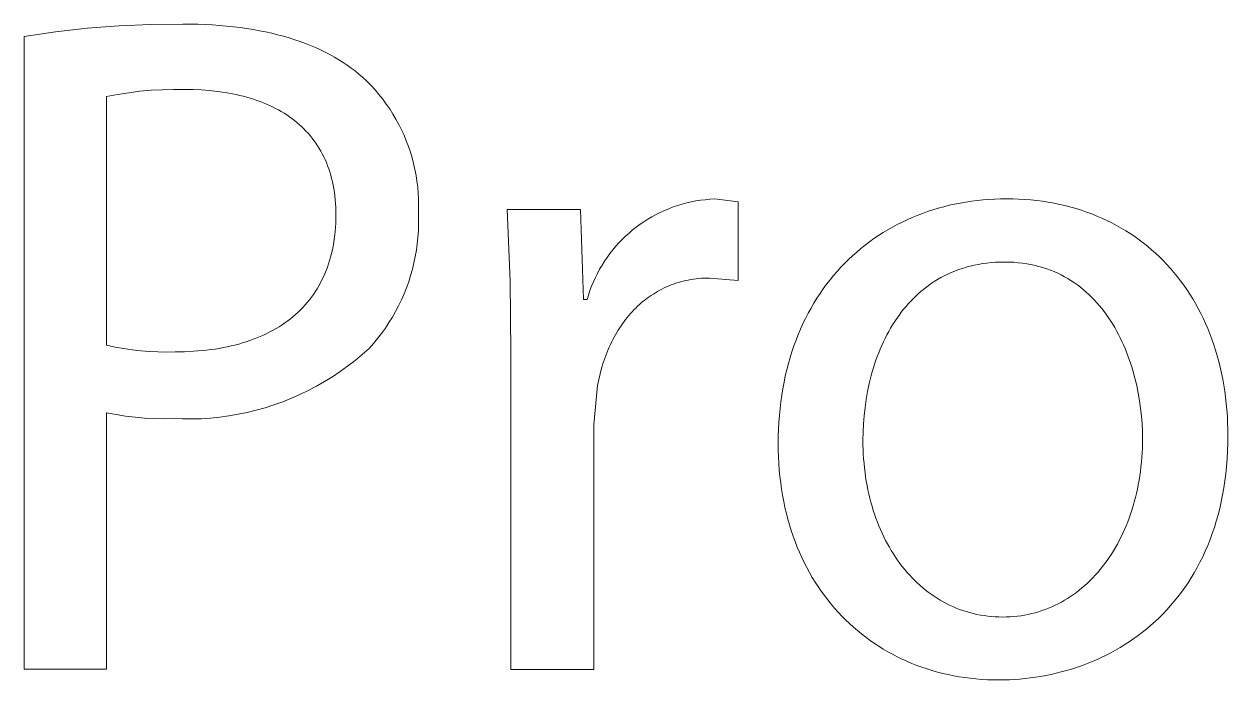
# Model space of a CAD drawing. Header units: millimetres. Extents: x 1434 to 4837, y 1889 to 4267.
# Drawn here: x 3584.42 to 3627.55, y 2034.84 to 2058.35 of the extents above; entities that cross this region are included whole.
import ezdxf

# ---------------------------------------------------------------- set-up
doc = ezdxf.new("R2010")
doc.units = ezdxf.units.MM
doc.header["$MEASUREMENT"] = 0
doc.layers.add('Domyślny', color=7, linetype='Continuous', true_color=0x000000)

msp = doc.modelspace()

# ---------------------------------------------------------------- linework, layer by layer
at = {"layer": 'Domyślny', "color": 18, "lineweight": 15, "true_color": 0x000000}
for p, q in [((3584.418, 2057.912), (3585.548, 2058.076)), ((3585.548, 2058.076), (3586.684, 2058.203)), ((3586.684, 2058.203), (3587.823, 2058.291)), ((3587.823, 2058.291), (3588.964, 2058.342)), ((3588.964, 2058.342), (3590.106, 2058.354)), ((3590.106, 2058.354), (3590.647, 2058.346)), ((3590.647, 2058.346), (3591.17, 2058.322)), ((3591.17, 2058.322), (3591.673, 2058.283)), ((3591.673, 2058.283), (3591.918, 2058.257)), ((3591.918, 2058.257), (3592.159, 2058.227)), ((3592.159, 2058.227), (3592.394, 2058.194)), ((3592.394, 2058.194), (3592.626, 2058.157)), ((3592.626, 2058.157), (3592.852, 2058.116)), ((3592.852, 2058.116), (3593.074, 2058.072)), ((3593.074, 2058.072), (3593.291, 2058.024)), ((3593.291, 2058.024), (3593.504, 2057.972)), ((3593.504, 2057.972), (3593.712, 2057.916)), ((3584.418, 2035.227), (3584.418, 2057.912)), ((3593.712, 2057.916), (3593.915, 2057.857)), ((3593.915, 2057.857), (3594.114, 2057.795)), ((3594.114, 2057.795), (3594.308, 2057.729)), ((3594.308, 2057.729), (3594.497, 2057.659)), ((3594.497, 2057.659), (3594.682, 2057.586)), ((3594.682, 2057.586), (3594.863, 2057.509)), ((3594.863, 2057.509), (3595.038, 2057.43)), ((3595.038, 2057.43), (3595.209, 2057.346)), ((3595.209, 2057.346), (3595.376, 2057.26)), ((3595.376, 2057.26), (3595.538, 2057.17)), ((3595.538, 2057.17), (3595.695, 2057.077)), ((3595.695, 2057.077), (3595.848, 2056.98)), ((3595.848, 2056.98), (3595.996, 2056.881)), ((3595.996, 2056.881), (3596.139, 2056.778)), ((3596.139, 2056.778), (3596.278, 2056.672)), ((3596.278, 2056.672), (3596.413, 2056.563)), ((3596.413, 2056.563), (3596.543, 2056.451)), ((3596.543, 2056.451), (3596.698, 2056.303)), ((3596.698, 2056.303), (3596.849, 2056.149)), ((3587.771, 2055.834), (3587.375, 2055.759)), ((3588.168, 2055.895), (3587.771, 2055.834)), ((3588.567, 2055.944), (3588.168, 2055.895)), ((3588.968, 2055.98), (3588.567, 2055.944)), ((3589.37, 2056.002), (3588.968, 2055.98)), ((3589.772, 2056.012), (3589.37, 2056.002)), ((3590.174, 2056.009), (3589.772, 2056.012)), ((3590.477, 2056.004), (3590.174, 2056.009)), ((3590.773, 2055.992), (3590.477, 2056.004)), ((3591.062, 2055.97), (3590.773, 2055.992)), ((3591.344, 2055.94), (3591.062, 2055.97)), ((3591.619, 2055.901), (3591.344, 2055.94)), ((3591.753, 2055.879), (3591.619, 2055.901)), ((3591.886, 2055.854), (3591.753, 2055.879)), ((3592.017, 2055.827), (3591.886, 2055.854)), ((3592.145, 2055.798), (3592.017, 2055.827)), ((3596.849, 2056.149), (3596.994, 2055.991)), ((3596.994, 2055.991), (3597.134, 2055.828)), ((3597.134, 2055.828), (3597.268, 2055.66)), ((3587.375, 2055.759), (3587.375, 2046.842)), ((3592.272, 2055.766), (3592.145, 2055.798)), ((3592.397, 2055.733), (3592.272, 2055.766)), ((3592.52, 2055.697), (3592.397, 2055.733)), ((3592.641, 2055.659), (3592.52, 2055.697)), ((3592.76, 2055.619), (3592.641, 2055.659)), ((3592.877, 2055.577), (3592.76, 2055.619)), ((3592.991, 2055.533), (3592.877, 2055.577)), ((3593.104, 2055.486), (3592.991, 2055.533)), ((3593.214, 2055.437), (3593.104, 2055.486)), ((3593.322, 2055.386), (3593.214, 2055.437)), ((3593.428, 2055.333), (3593.322, 2055.386)), ((3597.268, 2055.66), (3597.396, 2055.487)), ((3597.396, 2055.487), (3597.518, 2055.31)), ((3593.532, 2055.277), (3593.428, 2055.333)), ((3593.633, 2055.22), (3593.532, 2055.277)), ((3593.733, 2055.16), (3593.633, 2055.22)), ((3593.829, 2055.098), (3593.733, 2055.16)), ((3593.924, 2055.034), (3593.829, 2055.098)), ((3594.016, 2054.967), (3593.924, 2055.034)), ((3594.106, 2054.898), (3594.016, 2054.967)), ((3597.518, 2055.31), (3597.633, 2055.129)), ((3597.633, 2055.129), (3597.743, 2054.944)), ((3594.194, 2054.827), (3594.106, 2054.898)), ((3594.279, 2054.754), (3594.194, 2054.827)), ((3594.361, 2054.679), (3594.279, 2054.754)), ((3594.442, 2054.601), (3594.361, 2054.679)), ((3594.519, 2054.521), (3594.442, 2054.601)), ((3594.595, 2054.439), (3594.519, 2054.521)), ((3597.743, 2054.944), (3597.846, 2054.755)), ((3597.846, 2054.755), (3597.942, 2054.563)), ((3597.942, 2054.563), (3598.032, 2054.368)), ((3594.667, 2054.355), (3594.595, 2054.439)), ((3594.737, 2054.268), (3594.667, 2054.355)), ((3594.805, 2054.179), (3594.737, 2054.268)), ((3594.87, 2054.088), (3594.805, 2054.179)), ((3594.932, 2053.995), (3594.87, 2054.088)), ((3598.032, 2054.368), (3598.114, 2054.17)), ((3598.114, 2054.17), (3598.19, 2053.968)), ((3594.992, 2053.899), (3594.932, 2053.995)), ((3595.049, 2053.801), (3594.992, 2053.899)), ((3595.103, 2053.701), (3595.049, 2053.801)), ((3595.154, 2053.599), (3595.103, 2053.701)), ((3598.19, 2053.968), (3598.259, 2053.765)), ((3598.259, 2053.765), (3598.321, 2053.559)), ((3595.203, 2053.494), (3595.154, 2053.599)), ((3595.249, 2053.387), (3595.203, 2053.494)), ((3595.292, 2053.278), (3595.249, 2053.387)), ((3595.333, 2053.167), (3595.292, 2053.278)), ((3598.321, 2053.559), (3598.376, 2053.351)), ((3598.376, 2053.351), (3598.423, 2053.142)), ((3595.37, 2053.053), (3595.333, 2053.167)), ((3595.405, 2052.937), (3595.37, 2053.053)), ((3595.437, 2052.819), (3595.405, 2052.937)), ((3595.466, 2052.698), (3595.437, 2052.819)), ((3598.423, 2053.142), (3598.463, 2052.93)), ((3598.463, 2052.93), (3598.496, 2052.718)), ((3595.492, 2052.575), (3595.466, 2052.698)), ((3595.515, 2052.45), (3595.492, 2052.575)), ((3595.535, 2052.323), (3595.515, 2052.45)), ((3598.496, 2052.718), (3598.521, 2052.505)), ((3598.521, 2052.505), (3598.539, 2052.29)), ((3595.552, 2052.193), (3595.535, 2052.323)), ((3595.566, 2052.061), (3595.552, 2052.193)), ((3595.577, 2051.927), (3595.566, 2052.061)), ((3598.539, 2052.29), (3598.55, 2052.076)), ((3598.55, 2052.076), (3598.553, 2051.861)), ((3608, 2051.899), (3608.162, 2051.943)), ((3608.162, 2051.943), (3608.326, 2051.98)), ((3608.326, 2051.98), (3608.491, 2052.012)), ((3608.491, 2052.012), (3608.657, 2052.039)), ((3608.657, 2052.039), (3608.824, 2052.059)), ((3608.824, 2052.059), (3608.991, 2052.074)), ((3608.991, 2052.074), (3609.159, 2052.084)), ((3609.159, 2052.084), (3610.009, 2051.982)), ((3610.009, 2051.982), (3610.009, 2049.16)), ((3617.761, 2051.901), (3617.961, 2051.94)), ((3617.961, 2051.94), (3618.163, 2051.975)), ((3618.163, 2051.975), (3618.366, 2052.006)), ((3618.366, 2052.006), (3618.571, 2052.031)), ((3618.571, 2052.031), (3618.778, 2052.053)), ((3618.778, 2052.053), (3618.986, 2052.069)), ((3618.986, 2052.069), (3619.196, 2052.081)), ((3619.196, 2052.081), (3619.408, 2052.088)), ((3619.408, 2052.088), (3619.62, 2052.09)), ((3619.62, 2052.09), (3619.841, 2052.088)), ((3619.841, 2052.088), (3620.06, 2052.08)), ((3620.06, 2052.08), (3620.276, 2052.068)), ((3620.276, 2052.068), (3620.49, 2052.05)), ((3620.49, 2052.05), (3620.702, 2052.028)), ((3620.702, 2052.028), (3620.911, 2052.001)), ((3620.911, 2052.001), (3621.117, 2051.969)), ((3621.117, 2051.969), (3621.321, 2051.932)), ((3621.321, 2051.932), (3621.523, 2051.891)), ((3595.584, 2051.79), (3595.577, 2051.927)), ((3595.589, 2051.651), (3595.584, 2051.79)), ((3595.591, 2051.51), (3595.589, 2051.651)), ((3595.589, 2051.362), (3595.591, 2051.51)), ((3598.553, 2051.861), (3598.548, 2051.646)), ((3598.548, 2051.646), (3598.556, 2051.413)), ((3601.836, 2049.138), (3601.726, 2051.71)), ((3601.726, 2051.71), (3604.355, 2051.71)), ((3604.355, 2051.71), (3604.457, 2048.48)), ((3606.916, 2051.447), (3607.064, 2051.527)), ((3607.064, 2051.527), (3607.214, 2051.602)), ((3607.214, 2051.602), (3607.367, 2051.672)), ((3607.367, 2051.672), (3607.522, 2051.737)), ((3607.522, 2051.737), (3607.68, 2051.797)), ((3607.68, 2051.797), (3607.839, 2051.851)), ((3607.839, 2051.851), (3608, 2051.899)), ((3616.238, 2051.422), (3616.42, 2051.498)), ((3616.42, 2051.498), (3616.605, 2051.568)), ((3616.605, 2051.568), (3616.793, 2051.635)), ((3616.793, 2051.635), (3616.982, 2051.697)), ((3616.982, 2051.697), (3617.174, 2051.755)), ((3617.174, 2051.755), (3617.368, 2051.808)), ((3617.368, 2051.808), (3617.564, 2051.857)), ((3617.564, 2051.857), (3617.761, 2051.901)), ((3621.523, 2051.891), (3621.722, 2051.845)), ((3621.722, 2051.845), (3621.918, 2051.794)), ((3621.918, 2051.794), (3622.111, 2051.739)), ((3622.111, 2051.739), (3622.302, 2051.679)), ((3622.302, 2051.679), (3622.49, 2051.615)), ((3622.49, 2051.615), (3622.676, 2051.546)), ((3622.676, 2051.546), (3622.858, 2051.473)), ((3595.565, 2050.932), (3595.576, 2051.073)), ((3595.576, 2051.073), (3595.584, 2051.217)), ((3595.584, 2051.217), (3595.589, 2051.362)), ((3598.556, 2051.18), (3598.548, 2050.947)), ((3598.556, 2051.413), (3598.556, 2051.18)), ((3606.223, 2050.973), (3606.355, 2051.077)), ((3606.355, 2051.077), (3606.491, 2051.177)), ((3606.491, 2051.177), (3606.63, 2051.271)), ((3606.63, 2051.271), (3606.771, 2051.362)), ((3606.771, 2051.362), (3606.916, 2051.447)), ((3615.362, 2050.98), (3615.532, 2051.077)), ((3615.532, 2051.077), (3615.704, 2051.17)), ((3615.704, 2051.17), (3615.88, 2051.258)), ((3615.88, 2051.258), (3616.057, 2051.342)), ((3616.057, 2051.342), (3616.238, 2051.422)), ((3622.858, 2051.473), (3623.038, 2051.396)), ((3623.038, 2051.396), (3623.214, 2051.314)), ((3623.214, 2051.314), (3623.388, 2051.228)), ((3623.388, 2051.228), (3623.559, 2051.137)), ((3623.559, 2051.137), (3623.727, 2051.043)), ((3595.514, 2050.521), (3595.534, 2050.656)), ((3595.534, 2050.656), (3595.551, 2050.793)), ((3595.551, 2050.793), (3595.565, 2050.932)), ((3598.532, 2050.714), (3598.508, 2050.482)), ((3598.548, 2050.947), (3598.532, 2050.714)), ((3605.733, 2050.513), (3605.85, 2050.634)), ((3605.85, 2050.634), (3605.971, 2050.751)), ((3605.971, 2050.751), (3606.095, 2050.864)), ((3606.095, 2050.864), (3606.223, 2050.973)), ((3614.71, 2050.55), (3614.868, 2050.664)), ((3614.868, 2050.664), (3615.03, 2050.773)), ((3615.03, 2050.773), (3615.194, 2050.879)), ((3615.194, 2050.879), (3615.362, 2050.98)), ((3623.727, 2051.043), (3623.892, 2050.944)), ((3623.892, 2050.944), (3624.053, 2050.841)), ((3624.053, 2050.841), (3624.212, 2050.734)), ((3624.212, 2050.734), (3624.367, 2050.623)), ((3595.434, 2050.129), (3595.464, 2050.258)), ((3595.464, 2050.258), (3595.49, 2050.388)), ((3595.49, 2050.388), (3595.514, 2050.521)), ((3598.476, 2050.251), (3598.436, 2050.021)), ((3598.508, 2050.482), (3598.476, 2050.251)), ((3605.409, 2050.127), (3605.513, 2050.26)), ((3605.513, 2050.26), (3605.621, 2050.388)), ((3605.621, 2050.388), (3605.733, 2050.513)), ((3614.251, 2050.183), (3614.401, 2050.309)), ((3614.401, 2050.309), (3614.554, 2050.431)), ((3614.554, 2050.431), (3614.71, 2050.55)), ((3624.367, 2050.623), (3624.519, 2050.509)), ((3624.519, 2050.509), (3624.668, 2050.39)), ((3624.668, 2050.39), (3624.814, 2050.267)), ((3624.814, 2050.267), (3624.956, 2050.14)), ((3595.328, 2049.757), (3595.366, 2049.879)), ((3595.366, 2049.879), (3595.402, 2050.003)), ((3595.402, 2050.003), (3595.434, 2050.129)), ((3598.388, 2049.792), (3598.333, 2049.566)), ((3598.436, 2050.021), (3598.388, 2049.792)), ((3605.126, 2049.71), (3605.216, 2049.852)), ((3605.216, 2049.852), (3605.31, 2049.991)), ((3605.31, 2049.991), (3605.409, 2050.127)), ((3613.685, 2049.636), (3613.822, 2049.779)), ((3613.822, 2049.779), (3613.962, 2049.917)), ((3613.962, 2049.917), (3614.105, 2050.052)), ((3614.105, 2050.052), (3614.251, 2050.183)), ((3618.913, 2049.787), (3618.76, 2049.766)), ((3619.068, 2049.803), (3618.913, 2049.787)), ((3619.227, 2049.815), (3619.068, 2049.803)), ((3619.388, 2049.822), (3619.227, 2049.815)), ((3619.552, 2049.824), (3619.388, 2049.822)), ((3619.717, 2049.821), (3619.552, 2049.824)), ((3619.879, 2049.814), (3619.717, 2049.821)), ((3620.037, 2049.801), (3619.879, 2049.814)), ((3620.192, 2049.784), (3620.037, 2049.801)), ((3620.345, 2049.761), (3620.192, 2049.784)), ((3624.956, 2050.14), (3625.095, 2050.01)), ((3625.095, 2050.01), (3625.231, 2049.876)), ((3625.231, 2049.876), (3625.363, 2049.738)), ((3595.145, 2049.292), (3595.195, 2049.405)), ((3595.195, 2049.405), (3595.242, 2049.52)), ((3595.242, 2049.52), (3595.286, 2049.638)), ((3595.286, 2049.638), (3595.328, 2049.757)), ((3598.269, 2049.341), (3598.198, 2049.119)), ((3598.333, 2049.566), (3598.269, 2049.341)), ((3604.887, 2049.266), (3604.961, 2049.417)), ((3604.961, 2049.417), (3605.041, 2049.565)), ((3605.041, 2049.565), (3605.126, 2049.71)), ((3613.422, 2049.338), (3613.552, 2049.489)), ((3613.552, 2049.489), (3613.685, 2049.636)), ((3617.514, 2049.391), (3617.389, 2049.33)), ((3617.641, 2049.449), (3617.514, 2049.391)), ((3617.771, 2049.502), (3617.641, 2049.449)), ((3617.904, 2049.552), (3617.771, 2049.502)), ((3618.04, 2049.598), (3617.904, 2049.552)), ((3618.178, 2049.64), (3618.04, 2049.598)), ((3618.319, 2049.678), (3618.178, 2049.64)), ((3618.463, 2049.711), (3618.319, 2049.678)), ((3618.61, 2049.741), (3618.463, 2049.711)), ((3618.76, 2049.766), (3618.61, 2049.741)), ((3620.494, 2049.734), (3620.345, 2049.761)), ((3620.64, 2049.703), (3620.494, 2049.734)), ((3620.783, 2049.667), (3620.64, 2049.703)), ((3620.923, 2049.626), (3620.783, 2049.667)), ((3621.06, 2049.581), (3620.923, 2049.626)), ((3621.194, 2049.532), (3621.06, 2049.581)), ((3621.325, 2049.479), (3621.194, 2049.532)), ((3621.454, 2049.422), (3621.325, 2049.479)), ((3621.579, 2049.361), (3621.454, 2049.422)), ((3621.701, 2049.297), (3621.579, 2049.361)), ((3625.363, 2049.738), (3625.491, 2049.596)), ((3625.491, 2049.596), (3625.617, 2049.451)), ((3625.617, 2049.451), (3625.738, 2049.302)), ((3594.915, 2048.862), (3594.977, 2048.966)), ((3594.977, 2048.966), (3595.036, 2049.073)), ((3595.036, 2049.073), (3595.091, 2049.181)), ((3595.091, 2049.181), (3595.145, 2049.292)), ((3598.198, 2049.119), (3598.119, 2048.9)), ((3601.862, 2046.565), (3601.836, 2049.138)), ((3604.694, 2048.8), (3604.753, 2048.958)), ((3604.753, 2048.958), (3604.817, 2049.113)), ((3604.817, 2049.113), (3604.887, 2049.266)), ((3607.437, 2048.932), (3607.355, 2048.894)), ((3607.519, 2048.967), (3607.437, 2048.932)), ((3607.603, 2049.001), (3607.519, 2048.967)), ((3607.687, 2049.032), (3607.603, 2049.001)), ((3607.773, 2049.062), (3607.687, 2049.032)), ((3607.86, 2049.089), (3607.773, 2049.062)), ((3607.948, 2049.115), (3607.86, 2049.089)), ((3608.036, 2049.138), (3607.948, 2049.115)), ((3608.126, 2049.159), (3608.036, 2049.138)), ((3608.217, 2049.178), (3608.126, 2049.159)), ((3608.309, 2049.195), (3608.217, 2049.178)), ((3608.402, 2049.21), (3608.309, 2049.195)), ((3608.495, 2049.222), (3608.402, 2049.21)), ((3608.59, 2049.232), (3608.495, 2049.222)), ((3608.686, 2049.24), (3608.59, 2049.232)), ((3608.782, 2049.246), (3608.686, 2049.24)), ((3608.879, 2049.249), (3608.782, 2049.246)), ((3608.978, 2049.251), (3608.879, 2049.249)), ((3610.009, 2049.16), (3608.978, 2049.251)), ((3613.054, 2048.862), (3613.173, 2049.025)), ((3613.173, 2049.025), (3613.295, 2049.183)), ((3613.295, 2049.183), (3613.422, 2049.338)), ((3616.808, 2048.972), (3616.7, 2048.89)), ((3616.919, 2049.05), (3616.808, 2048.972)), ((3617.033, 2049.125), (3616.919, 2049.05)), ((3617.149, 2049.197), (3617.033, 2049.125)), ((3617.268, 2049.265), (3617.149, 2049.197)), ((3617.389, 2049.33), (3617.268, 2049.265)), ((3621.821, 2049.228), (3621.701, 2049.297)), ((3621.937, 2049.156), (3621.821, 2049.228)), ((3622.051, 2049.08), (3621.937, 2049.156)), ((3622.162, 2049.001), (3622.051, 2049.08)), ((3622.27, 2048.919), (3622.162, 2049.001)), ((3622.375, 2048.833), (3622.27, 2048.919)), ((3625.738, 2049.302), (3625.856, 2049.149)), ((3625.856, 2049.149), (3625.971, 2048.993)), ((3625.971, 2048.993), (3626.081, 2048.834)), ((3594.641, 2048.468), (3594.713, 2048.563)), ((3594.713, 2048.563), (3594.783, 2048.661)), ((3594.783, 2048.661), (3594.851, 2048.76)), ((3594.851, 2048.76), (3594.915, 2048.862)), ((3598.032, 2048.683), (3597.939, 2048.47)), ((3598.119, 2048.9), (3598.032, 2048.683)), ((3604.457, 2048.48), (3604.592, 2048.48)), ((3604.592, 2048.48), (3604.641, 2048.641)), ((3604.641, 2048.641), (3604.694, 2048.8)), ((3606.744, 2048.526), (3606.673, 2048.472)), ((3606.816, 2048.578), (3606.744, 2048.526)), ((3606.89, 2048.629), (3606.816, 2048.578)), ((3606.965, 2048.678), (3606.89, 2048.629)), ((3607.041, 2048.725), (3606.965, 2048.678)), ((3607.118, 2048.77), (3607.041, 2048.725)), ((3607.196, 2048.813), (3607.118, 2048.77)), ((3607.275, 2048.855), (3607.196, 2048.813)), ((3607.355, 2048.894), (3607.275, 2048.855)), ((3612.719, 2048.35), (3612.827, 2048.525)), ((3612.827, 2048.525), (3612.938, 2048.695)), ((3612.938, 2048.695), (3613.054, 2048.862)), ((3616.295, 2048.533), (3616.201, 2048.436)), ((3616.393, 2048.626), (3616.295, 2048.533)), ((3616.492, 2048.717), (3616.393, 2048.626)), ((3616.595, 2048.805), (3616.492, 2048.717)), ((3616.7, 2048.89), (3616.595, 2048.805)), ((3622.478, 2048.745), (3622.375, 2048.833)), ((3622.577, 2048.653), (3622.478, 2048.745)), ((3622.674, 2048.558), (3622.577, 2048.653)), ((3622.769, 2048.461), (3622.674, 2048.558)), ((3626.081, 2048.834), (3626.188, 2048.671)), ((3626.188, 2048.671), (3626.292, 2048.504)), ((3626.292, 2048.504), (3626.391, 2048.335)), ((3594.236, 2048.027), (3594.322, 2048.111)), ((3594.322, 2048.111), (3594.406, 2048.197)), ((3594.406, 2048.197), (3594.487, 2048.285)), ((3594.487, 2048.285), (3594.565, 2048.376)), ((3594.565, 2048.376), (3594.641, 2048.468)), ((3597.729, 2048.053), (3597.614, 2047.85)), ((3597.837, 2048.259), (3597.729, 2048.053)), ((3597.939, 2048.47), (3597.837, 2048.259)), ((3606.271, 2048.11), (3606.208, 2048.043)), ((3606.335, 2048.174), (3606.271, 2048.11)), ((3606.4, 2048.237), (3606.335, 2048.174)), ((3606.466, 2048.298), (3606.4, 2048.237)), ((3606.534, 2048.358), (3606.466, 2048.298)), ((3606.603, 2048.416), (3606.534, 2048.358)), ((3606.673, 2048.472), (3606.603, 2048.416)), ((3612.515, 2047.99), (3612.615, 2048.172)), ((3612.615, 2048.172), (3612.719, 2048.35)), ((3615.933, 2048.13), (3615.849, 2048.023)), ((3616.019, 2048.235), (3615.933, 2048.13)), ((3616.109, 2048.337), (3616.019, 2048.235)), ((3616.201, 2048.436), (3616.109, 2048.337)), ((3622.86, 2048.361), (3622.769, 2048.461)), ((3622.949, 2048.258), (3622.86, 2048.361)), ((3623.035, 2048.153), (3622.949, 2048.258)), ((3623.118, 2048.045), (3623.035, 2048.153)), ((3626.391, 2048.335), (3626.487, 2048.162)), ((3626.487, 2048.162), (3626.579, 2047.985)), ((3593.663, 2047.574), (3593.765, 2047.644)), ((3593.765, 2047.644), (3593.864, 2047.716)), ((3593.864, 2047.716), (3593.961, 2047.79)), ((3593.961, 2047.79), (3594.055, 2047.867)), ((3594.055, 2047.867), (3594.147, 2047.946)), ((3594.147, 2047.946), (3594.236, 2048.027)), ((3597.491, 2047.651), (3597.362, 2047.457)), ((3597.614, 2047.85), (3597.491, 2047.651)), ((3605.914, 2047.688), (3605.859, 2047.613)), ((3605.97, 2047.763), (3605.914, 2047.688)), ((3606.028, 2047.835), (3605.97, 2047.763)), ((3606.087, 2047.906), (3606.028, 2047.835)), ((3606.147, 2047.976), (3606.087, 2047.906)), ((3606.208, 2048.043), (3606.147, 2047.976)), ((3612.24, 2047.421), (3612.327, 2047.615)), ((3612.327, 2047.615), (3612.419, 2047.804)), ((3612.419, 2047.804), (3612.515, 2047.99)), ((3615.612, 2047.687), (3615.538, 2047.571)), ((3615.688, 2047.801), (3615.612, 2047.687)), ((3615.767, 2047.913), (3615.688, 2047.801)), ((3615.849, 2048.023), (3615.767, 2047.913)), ((3623.199, 2047.935), (3623.118, 2048.045)), ((3623.277, 2047.822), (3623.199, 2047.935)), ((3623.353, 2047.708), (3623.277, 2047.822)), ((3623.426, 2047.591), (3623.353, 2047.708)), ((3626.579, 2047.985), (3626.667, 2047.806)), ((3626.667, 2047.806), (3626.751, 2047.623)), ((3626.751, 2047.623), (3626.831, 2047.437)), ((3592.878, 2047.153), (3592.997, 2047.206)), ((3592.997, 2047.206), (3593.115, 2047.262)), ((3593.115, 2047.262), (3593.229, 2047.319)), ((3593.229, 2047.319), (3593.341, 2047.38)), ((3593.341, 2047.38), (3593.451, 2047.442)), ((3593.451, 2047.442), (3593.558, 2047.507)), ((3593.558, 2047.507), (3593.663, 2047.574)), ((3597.226, 2047.268), (3597.084, 2047.083)), ((3597.362, 2047.457), (3597.226, 2047.268)), ((3605.605, 2047.213), (3605.558, 2047.129)), ((3605.653, 2047.296), (3605.605, 2047.213)), ((3605.703, 2047.377), (3605.653, 2047.296)), ((3605.753, 2047.457), (3605.703, 2047.377)), ((3605.806, 2047.536), (3605.753, 2047.457)), ((3605.859, 2047.613), (3605.806, 2047.536)), ((3612.077, 2047.023), (3612.156, 2047.224)), ((3612.156, 2047.224), (3612.24, 2047.421)), ((3615.333, 2047.209), (3615.269, 2047.084)), ((3615.399, 2047.331), (3615.333, 2047.209)), ((3615.467, 2047.452), (3615.399, 2047.331)), ((3615.538, 2047.571), (3615.467, 2047.452)), ((3623.496, 2047.473), (3623.426, 2047.591)), ((3623.564, 2047.352), (3623.496, 2047.473)), ((3623.629, 2047.23), (3623.564, 2047.352)), ((3623.692, 2047.107), (3623.629, 2047.23)), ((3626.831, 2047.437), (3626.907, 2047.248)), ((3626.907, 2047.248), (3626.979, 2047.056)), ((3587.375, 2046.842), (3587.678, 2046.777)), ((3587.678, 2046.777), (3587.983, 2046.722)), ((3591.407, 2046.729), (3591.552, 2046.756)), ((3591.552, 2046.756), (3591.695, 2046.784)), ((3591.695, 2046.784), (3591.836, 2046.816)), ((3591.836, 2046.816), (3591.974, 2046.849)), ((3591.974, 2046.849), (3592.11, 2046.885)), ((3592.11, 2046.885), (3592.244, 2046.924)), ((3592.244, 2046.924), (3592.376, 2046.965)), ((3592.376, 2046.965), (3592.505, 2047.008)), ((3592.505, 2047.008), (3592.632, 2047.054)), ((3592.632, 2047.054), (3592.756, 2047.102)), ((3592.756, 2047.102), (3592.878, 2047.153)), ((3596.935, 2046.903), (3596.78, 2046.728)), ((3597.084, 2047.083), (3596.935, 2046.903)), ((3605.385, 2046.778), (3605.346, 2046.687)), ((3605.426, 2046.868), (3605.385, 2046.778)), ((3605.469, 2046.956), (3605.426, 2046.868)), ((3605.513, 2047.043), (3605.469, 2046.956)), ((3605.558, 2047.129), (3605.513, 2047.043)), ((3611.931, 2046.61), (3612.002, 2046.818)), ((3612.002, 2046.818), (3612.077, 2047.023)), ((3615.15, 2046.83), (3615.094, 2046.7)), ((3615.208, 2046.958), (3615.15, 2046.83)), ((3615.269, 2047.084), (3615.208, 2046.958)), ((3623.752, 2046.981), (3623.692, 2047.107)), ((3623.81, 2046.855), (3623.752, 2046.981)), ((3623.865, 2046.727), (3623.81, 2046.855)), ((3626.979, 2047.056), (3627.047, 2046.861)), ((3627.047, 2046.861), (3627.111, 2046.663)), ((3587.983, 2046.722), (3588.289, 2046.677)), ((3588.289, 2046.677), (3588.597, 2046.643)), ((3588.597, 2046.643), (3588.906, 2046.618)), ((3588.906, 2046.618), (3589.215, 2046.603)), ((3589.215, 2046.603), (3589.525, 2046.598)), ((3589.525, 2046.598), (3589.834, 2046.604)), ((3589.834, 2046.604), (3590.166, 2046.609)), ((3590.166, 2046.609), (3590.489, 2046.624)), ((3590.489, 2046.624), (3590.804, 2046.649)), ((3590.804, 2046.649), (3590.958, 2046.665)), ((3590.958, 2046.665), (3591.11, 2046.684)), ((3591.11, 2046.684), (3591.259, 2046.706)), ((3591.259, 2046.706), (3591.407, 2046.729)), ((3596.532, 2046.507), (3596.276, 2046.295)), ((3596.78, 2046.728), (3596.532, 2046.507)), ((3601.862, 2035.222), (3601.862, 2046.565)), ((3605.236, 2046.407), (3605.202, 2046.311)), ((3605.271, 2046.502), (3605.236, 2046.407)), ((3605.307, 2046.595), (3605.271, 2046.502)), ((3605.346, 2046.687), (3605.307, 2046.595)), ((3611.804, 2046.182), (3611.865, 2046.398)), ((3611.865, 2046.398), (3611.931, 2046.61)), ((3614.99, 2046.435), (3614.941, 2046.301)), ((3615.041, 2046.568), (3614.99, 2046.435)), ((3615.094, 2046.7), (3615.041, 2046.568)), ((3623.918, 2046.597), (3623.865, 2046.727)), ((3623.968, 2046.467), (3623.918, 2046.597)), ((3624.016, 2046.335), (3623.968, 2046.467)), ((3624.062, 2046.203), (3624.016, 2046.335)), ((3627.111, 2046.663), (3627.171, 2046.462)), ((3627.171, 2046.462), (3627.226, 2046.259)), ((3595.742, 2045.897), (3595.465, 2045.713)), ((3596.012, 2046.091), (3595.742, 2045.897)), ((3596.276, 2046.295), (3596.012, 2046.091)), ((3605.109, 2046.017), (3605.056, 2045.815)), ((3605.169, 2046.214), (3605.109, 2046.017)), ((3605.202, 2046.311), (3605.169, 2046.214)), ((3611.694, 2045.74), (3611.747, 2045.963)), ((3611.747, 2045.963), (3611.804, 2046.182)), ((3614.811, 2045.89), (3614.772, 2045.751)), ((3614.852, 2046.028), (3614.811, 2045.89)), ((3614.895, 2046.165), (3614.852, 2046.028)), ((3614.941, 2046.301), (3614.895, 2046.165)), ((3624.105, 2046.069), (3624.062, 2046.203)), ((3624.145, 2045.935), (3624.105, 2046.069)), ((3624.22, 2045.665), (3624.145, 2045.935)), ((3627.226, 2046.259), (3627.278, 2046.052)), ((3627.278, 2046.052), (3627.325, 2045.843)), ((3595.182, 2045.538), (3594.893, 2045.373)), ((3595.465, 2045.713), (3595.182, 2045.538)), ((3605.008, 2045.608), (3604.966, 2045.398)), ((3605.056, 2045.815), (3605.008, 2045.608)), ((3611.604, 2045.284), (3611.647, 2045.514)), ((3611.647, 2045.514), (3611.694, 2045.74)), ((3614.702, 2045.469), (3614.641, 2045.184)), ((3614.736, 2045.611), (3614.702, 2045.469)), ((3614.772, 2045.751), (3614.736, 2045.611)), ((3624.285, 2045.393), (3624.22, 2045.665)), ((3627.325, 2045.843), (3627.368, 2045.63)), ((3627.368, 2045.63), (3627.406, 2045.415)), ((3594.298, 2045.074), (3593.994, 2044.94)), ((3594.598, 2045.218), (3594.298, 2045.074)), ((3594.893, 2045.373), (3594.598, 2045.218)), ((3604.966, 2045.398), (3604.83, 2044.004)), ((3611.532, 2044.814), (3611.566, 2045.051)), ((3611.566, 2045.051), (3611.604, 2045.284)), ((3614.641, 2045.184), (3614.591, 2044.896)), ((3624.341, 2045.12), (3624.285, 2045.393)), ((3624.388, 2044.846), (3624.341, 2045.12)), ((3627.406, 2045.415), (3627.44, 2045.198)), ((3627.44, 2045.198), (3627.47, 2044.978)), ((3593.054, 2044.603), (3592.734, 2044.513)), ((3593.371, 2044.705), (3593.054, 2044.603)), ((3593.684, 2044.817), (3593.371, 2044.705)), ((3593.994, 2044.94), (3593.684, 2044.817)), ((3611.504, 2044.573), (3611.532, 2044.814)), ((3614.549, 2044.606), (3614.517, 2044.313)), ((3614.591, 2044.896), (3614.549, 2044.606)), ((3624.426, 2044.573), (3624.388, 2044.846)), ((3627.47, 2044.978), (3627.495, 2044.755)), ((3627.495, 2044.755), (3627.516, 2044.529)), ((3587.713, 2044.353), (3587.375, 2044.417)), ((3587.375, 2044.417), (3587.375, 2035.227)), ((3588.053, 2044.302), (3587.713, 2044.353)), ((3588.394, 2044.261), (3588.053, 2044.302)), ((3588.736, 2044.232), (3588.394, 2044.261)), ((3589.079, 2044.214), (3588.736, 2044.232)), ((3589.423, 2044.208), (3589.079, 2044.214)), ((3589.766, 2044.213), (3589.423, 2044.208)), ((3590.099, 2044.2), (3589.766, 2044.213)), ((3590.432, 2044.199), (3590.099, 2044.2)), ((3590.764, 2044.209), (3590.432, 2044.199)), ((3591.096, 2044.231), (3590.764, 2044.209)), ((3591.427, 2044.265), (3591.096, 2044.231)), ((3591.757, 2044.31), (3591.427, 2044.265)), ((3592.085, 2044.366), (3591.757, 2044.31)), ((3592.411, 2044.434), (3592.085, 2044.366)), ((3592.734, 2044.513), (3592.411, 2044.434)), ((3611.463, 2044.082), (3611.481, 2044.329)), ((3611.481, 2044.329), (3611.504, 2044.573)), ((3614.517, 2044.313), (3614.494, 2044.02)), ((3624.456, 2044.301), (3624.426, 2044.573)), ((3624.477, 2044.031), (3624.456, 2044.301)), ((3627.516, 2044.529), (3627.532, 2044.301)), ((3627.532, 2044.301), (3627.543, 2044.071)), ((3604.83, 2044.004), (3604.83, 2035.222)), ((3611.442, 2043.577), (3611.45, 2043.831)), ((3611.45, 2043.831), (3611.463, 2044.082)), ((3614.494, 2044.02), (3614.48, 2043.726)), ((3624.489, 2043.764), (3624.477, 2044.031)), ((3624.493, 2043.501), (3624.489, 2043.764)), ((3627.543, 2044.071), (3627.55, 2043.838)), ((3627.55, 2043.838), (3627.553, 2043.603)), ((3611.439, 2043.32), (3611.442, 2043.577)), ((3611.442, 2043.077), (3611.439, 2043.32)), ((3614.48, 2043.726), (3614.476, 2043.433)), ((3614.476, 2043.433), (3614.477, 2043.265)), ((3624.487, 2043.156), (3624.491, 2043.327)), ((3624.491, 2043.327), (3624.493, 2043.501)), ((3627.55, 2043.32), (3627.54, 2043.041)), ((3627.553, 2043.603), (3627.55, 2043.32)), ((3611.449, 2042.838), (3611.442, 2043.077)), ((3614.477, 2043.265), (3614.482, 2043.098)), ((3614.482, 2043.098), (3614.489, 2042.932)), ((3614.489, 2042.932), (3614.5, 2042.768)), ((3624.468, 2042.817), (3624.479, 2042.985)), ((3624.479, 2042.985), (3624.487, 2043.156)), ((3627.54, 2043.041), (3627.525, 2042.768)), ((3611.461, 2042.601), (3611.449, 2042.838)), ((3611.479, 2042.367), (3611.461, 2042.601)), ((3614.5, 2042.768), (3614.513, 2042.605)), ((3614.513, 2042.605), (3614.53, 2042.444)), ((3614.53, 2042.444), (3614.549, 2042.284)), ((3624.418, 2042.321), (3624.437, 2042.484)), ((3624.437, 2042.484), (3624.454, 2042.649)), ((3624.454, 2042.649), (3624.468, 2042.817)), ((3627.504, 2042.5), (3627.477, 2042.237)), ((3627.525, 2042.768), (3627.504, 2042.5)), ((3611.501, 2042.137), (3611.479, 2042.367)), ((3611.528, 2041.909), (3611.501, 2042.137)), ((3614.549, 2042.284), (3614.571, 2042.126)), ((3614.571, 2042.126), (3614.596, 2041.97)), ((3624.369, 2041.999), (3624.395, 2042.159)), ((3624.395, 2042.159), (3624.418, 2042.321)), ((3627.477, 2042.237), (3627.445, 2041.978)), ((3611.559, 2041.684), (3611.528, 2041.909)), ((3611.596, 2041.462), (3611.559, 2041.684)), ((3614.596, 2041.97), (3614.623, 2041.815)), ((3614.623, 2041.815), (3614.654, 2041.662)), ((3614.654, 2041.662), (3614.687, 2041.51)), ((3624.276, 2041.53), (3624.31, 2041.684)), ((3624.31, 2041.684), (3624.341, 2041.841)), ((3624.341, 2041.841), (3624.369, 2041.999)), ((3627.407, 2041.725), (3627.363, 2041.476)), ((3627.445, 2041.978), (3627.407, 2041.725)), ((3611.637, 2041.243), (3611.596, 2041.462)), ((3611.682, 2041.028), (3611.637, 2041.243)), ((3614.687, 2041.51), (3614.722, 2041.361)), ((3614.722, 2041.361), (3614.761, 2041.213)), ((3614.761, 2041.213), (3614.802, 2041.067)), ((3624.157, 2041.079), (3624.199, 2041.227)), ((3624.199, 2041.227), (3624.239, 2041.378)), ((3624.239, 2041.378), (3624.276, 2041.53)), ((3627.314, 2041.233), (3627.26, 2040.994)), ((3627.363, 2041.476), (3627.314, 2041.233)), ((3611.732, 2040.815), (3611.682, 2041.028)), ((3611.786, 2040.606), (3611.732, 2040.815)), ((3614.802, 2041.067), (3614.846, 2040.923)), ((3614.846, 2040.923), (3614.892, 2040.781)), ((3614.892, 2040.781), (3614.941, 2040.641)), ((3624.014, 2040.646), (3624.065, 2040.788)), ((3624.065, 2040.788), (3624.112, 2040.933)), ((3624.112, 2040.933), (3624.157, 2041.079)), ((3627.201, 2040.76), (3627.136, 2040.531)), ((3627.26, 2040.994), (3627.201, 2040.76)), ((3611.845, 2040.4), (3611.786, 2040.606)), ((3611.908, 2040.197), (3611.845, 2040.4)), ((3614.941, 2040.641), (3614.992, 2040.503)), ((3614.992, 2040.503), (3615.046, 2040.367)), ((3615.046, 2040.367), (3615.103, 2040.233)), ((3623.849, 2040.234), (3623.907, 2040.369)), ((3623.907, 2040.369), (3623.962, 2040.507)), ((3623.962, 2040.507), (3624.014, 2040.646)), ((3627.067, 2040.306), (3626.993, 2040.087)), ((3627.136, 2040.531), (3627.067, 2040.306)), ((3611.976, 2039.997), (3611.908, 2040.197)), ((3612.047, 2039.801), (3611.976, 2039.997)), ((3615.103, 2040.233), (3615.162, 2040.102)), ((3615.162, 2040.102), (3615.223, 2039.972)), ((3615.223, 2039.972), (3615.287, 2039.845)), ((3623.661, 2039.842), (3623.726, 2039.97)), ((3623.726, 2039.97), (3623.789, 2040.101)), ((3623.789, 2040.101), (3623.849, 2040.234)), ((3626.914, 2039.872), (3626.83, 2039.662)), ((3626.993, 2040.087), (3626.914, 2039.872)), ((3612.123, 2039.608), (3612.047, 2039.801)), ((3612.203, 2039.418), (3612.123, 2039.608)), ((3615.287, 2039.845), (3615.353, 2039.72)), ((3615.353, 2039.72), (3615.421, 2039.598)), ((3615.421, 2039.598), (3615.492, 2039.478)), ((3615.492, 2039.478), (3615.565, 2039.36)), ((3623.378, 2039.353), (3623.452, 2039.472)), ((3623.452, 2039.472), (3623.524, 2039.593)), ((3623.524, 2039.593), (3623.594, 2039.716)), ((3623.594, 2039.716), (3623.661, 2039.842)), ((3626.742, 2039.457), (3626.649, 2039.257)), ((3626.83, 2039.662), (3626.742, 2039.457)), ((3612.286, 2039.232), (3612.203, 2039.418)), ((3612.374, 2039.049), (3612.286, 2039.232)), ((3612.466, 2038.87), (3612.374, 2039.049)), ((3615.565, 2039.36), (3615.64, 2039.245)), ((3615.64, 2039.245), (3615.718, 2039.132)), ((3615.718, 2039.132), (3615.798, 2039.022)), ((3615.798, 2039.022), (3615.88, 2038.914)), ((3623.06, 2038.906), (3623.142, 2039.014)), ((3623.142, 2039.014), (3623.223, 2039.124)), ((3623.223, 2039.124), (3623.302, 2039.238)), ((3623.302, 2039.238), (3623.378, 2039.353)), ((3626.552, 2039.061), (3626.451, 2038.87)), ((3626.649, 2039.257), (3626.552, 2039.061)), ((3612.562, 2038.694), (3612.466, 2038.87)), ((3612.661, 2038.521), (3612.562, 2038.694)), ((3615.88, 2038.914), (3615.964, 2038.81)), ((3615.964, 2038.81), (3616.05, 2038.707)), ((3616.05, 2038.707), (3616.138, 2038.608)), ((3616.138, 2038.608), (3616.228, 2038.511)), ((3622.708, 2038.502), (3622.799, 2038.599)), ((3622.799, 2038.599), (3622.888, 2038.698)), ((3622.888, 2038.698), (3622.975, 2038.801)), ((3622.975, 2038.801), (3623.06, 2038.906)), ((3626.346, 2038.684), (3626.236, 2038.502)), ((3626.451, 2038.87), (3626.346, 2038.684)), ((3612.764, 2038.352), (3612.661, 2038.521)), ((3612.871, 2038.187), (3612.764, 2038.352)), ((3612.982, 2038.025), (3612.871, 2038.187)), ((3616.228, 2038.511), (3616.321, 2038.417)), ((3616.321, 2038.417), (3616.415, 2038.326)), ((3616.415, 2038.326), (3616.512, 2038.238)), ((3616.512, 2038.238), (3616.61, 2038.153)), ((3616.61, 2038.153), (3616.71, 2038.07)), ((3622.224, 2038.062), (3622.324, 2038.144)), ((3622.324, 2038.144), (3622.423, 2038.229)), ((3622.423, 2038.229), (3622.52, 2038.317)), ((3622.52, 2038.317), (3622.615, 2038.408)), ((3622.615, 2038.408), (3622.708, 2038.502)), ((3626.005, 2038.152), (3625.885, 2037.984)), ((3626.123, 2038.325), (3626.005, 2038.152)), ((3626.236, 2038.502), (3626.123, 2038.325)), ((3613.096, 2037.867), (3612.982, 2038.025)), ((3613.214, 2037.712), (3613.096, 2037.867)), ((3613.335, 2037.561), (3613.214, 2037.712)), ((3616.71, 2038.07), (3616.812, 2037.991)), ((3616.812, 2037.991), (3616.916, 2037.915)), ((3616.916, 2037.915), (3617.022, 2037.842)), ((3617.022, 2037.842), (3617.13, 2037.772)), ((3617.13, 2037.772), (3617.24, 2037.705)), ((3617.24, 2037.705), (3617.351, 2037.642)), ((3621.584, 2037.636), (3621.695, 2037.699)), ((3621.695, 2037.699), (3621.804, 2037.765)), ((3621.804, 2037.765), (3621.911, 2037.835)), ((3621.911, 2037.835), (3622.017, 2037.908)), ((3622.017, 2037.908), (3622.121, 2037.983)), ((3622.121, 2037.983), (3622.224, 2038.062)), ((3625.76, 2037.821), (3625.632, 2037.663)), ((3625.885, 2037.984), (3625.76, 2037.821)), ((3613.46, 2037.414), (3613.335, 2037.561)), ((3613.588, 2037.271), (3613.46, 2037.414)), ((3613.72, 2037.131), (3613.588, 2037.271)), ((3617.351, 2037.642), (3617.464, 2037.582)), ((3617.464, 2037.582), (3617.578, 2037.525)), ((3617.578, 2037.525), (3617.695, 2037.471)), ((3617.695, 2037.471), (3617.813, 2037.421)), ((3617.813, 2037.421), (3617.932, 2037.374)), ((3617.932, 2037.374), (3618.054, 2037.331)), ((3618.054, 2037.331), (3618.176, 2037.292)), ((3618.176, 2037.292), (3618.301, 2037.255)), ((3620.643, 2037.253), (3620.766, 2037.289)), ((3620.766, 2037.289), (3620.887, 2037.328)), ((3620.887, 2037.328), (3621.007, 2037.371)), ((3621.007, 2037.371), (3621.125, 2037.417)), ((3621.125, 2037.417), (3621.242, 2037.467)), ((3621.242, 2037.467), (3621.358, 2037.52)), ((3621.358, 2037.52), (3621.472, 2037.576)), ((3621.472, 2037.576), (3621.584, 2037.636)), ((3625.366, 2037.359), (3625.227, 2037.214)), ((3625.5, 2037.508), (3625.366, 2037.359)), ((3625.632, 2037.663), (3625.5, 2037.508)), ((3613.854, 2036.995), (3613.72, 2037.131)), ((3613.992, 2036.863), (3613.854, 2036.995)), ((3614.133, 2036.735), (3613.992, 2036.863)), ((3618.301, 2037.255), (3618.427, 2037.223)), ((3618.427, 2037.223), (3618.554, 2037.194)), ((3618.554, 2037.194), (3618.683, 2037.169)), ((3618.683, 2037.169), (3618.813, 2037.148)), ((3618.813, 2037.148), (3618.945, 2037.13)), ((3618.945, 2037.13), (3619.078, 2037.116)), ((3619.078, 2037.116), (3619.212, 2037.107)), ((3619.212, 2037.107), (3619.348, 2037.101)), ((3619.348, 2037.101), (3619.484, 2037.099)), ((3619.484, 2037.099), (3619.618, 2037.101)), ((3619.618, 2037.101), (3619.75, 2037.106)), ((3619.75, 2037.106), (3619.881, 2037.116)), ((3619.881, 2037.116), (3620.011, 2037.13)), ((3620.011, 2037.13), (3620.14, 2037.147)), ((3620.14, 2037.147), (3620.268, 2037.168)), ((3620.268, 2037.168), (3620.394, 2037.193)), ((3620.394, 2037.193), (3620.52, 2037.221)), ((3620.52, 2037.221), (3620.643, 2037.253)), ((3624.942, 2036.937), (3624.795, 2036.805)), ((3625.086, 2037.073), (3624.942, 2036.937)), ((3625.227, 2037.214), (3625.086, 2037.073)), ((3614.277, 2036.611), (3614.133, 2036.735)), ((3614.425, 2036.491), (3614.277, 2036.611)), ((3614.575, 2036.375), (3614.425, 2036.491)), ((3624.337, 2036.437), (3624.179, 2036.323)), ((3624.492, 2036.556), (3624.337, 2036.437)), ((3624.645, 2036.678), (3624.492, 2036.556)), ((3624.795, 2036.805), (3624.645, 2036.678)), ((3614.728, 2036.262), (3614.575, 2036.375)), ((3614.884, 2036.154), (3614.728, 2036.262)), ((3615.043, 2036.05), (3614.884, 2036.154)), ((3615.204, 2035.95), (3615.043, 2036.05)), ((3623.692, 2036.008), (3623.525, 2035.911)), ((3623.857, 2036.109), (3623.692, 2036.008)), ((3624.019, 2036.214), (3623.857, 2036.109)), ((3624.179, 2036.323), (3624.019, 2036.214)), ((3615.369, 2035.854), (3615.204, 2035.95)), ((3615.536, 2035.762), (3615.369, 2035.854)), ((3615.705, 2035.674), (3615.536, 2035.762)), ((3615.877, 2035.591), (3615.705, 2035.674)), ((3616.052, 2035.512), (3615.877, 2035.591)), ((3622.84, 2035.568), (3622.664, 2035.493)), ((3623.014, 2035.647), (3622.84, 2035.568)), ((3623.186, 2035.731), (3623.014, 2035.647)), ((3623.357, 2035.819), (3623.186, 2035.731)), ((3623.525, 2035.911), (3623.357, 2035.819)), ((3587.375, 2035.227), (3584.418, 2035.227)), ((3604.83, 2035.222), (3601.862, 2035.222)), ((3616.229, 2035.437), (3616.052, 2035.512)), ((3616.409, 2035.366), (3616.229, 2035.437)), ((3616.59, 2035.3), (3616.409, 2035.366)), ((3616.774, 2035.238), (3616.59, 2035.3)), ((3616.961, 2035.18), (3616.774, 2035.238)), ((3617.149, 2035.127), (3616.961, 2035.18)), ((3617.34, 2035.078), (3617.149, 2035.127)), ((3621.583, 2035.13), (3621.399, 2035.084)), ((3621.766, 2035.18), (3621.583, 2035.13)), ((3621.948, 2035.234), (3621.766, 2035.18)), ((3622.129, 2035.292), (3621.948, 2035.234)), ((3622.308, 2035.355), (3622.129, 2035.292)), ((3622.487, 2035.422), (3622.308, 2035.355)), ((3622.664, 2035.493), (3622.487, 2035.422)), ((3617.532, 2035.034), (3617.34, 2035.078)), ((3617.727, 2034.994), (3617.532, 2035.034)), ((3617.923, 2034.959), (3617.727, 2034.994)), ((3618.122, 2034.929), (3617.923, 2034.959)), ((3618.322, 2034.903), (3618.122, 2034.929)), ((3618.524, 2034.882), (3618.322, 2034.903)), ((3618.728, 2034.865), (3618.524, 2034.882)), ((3618.933, 2034.853), (3618.728, 2034.865)), ((3619.14, 2034.846), (3618.933, 2034.853)), ((3619.349, 2034.844), (3619.14, 2034.846)), ((3619.535, 2034.846), (3619.349, 2034.844)), ((3619.722, 2034.851), (3619.535, 2034.846)), ((3619.909, 2034.861), (3619.722, 2034.851)), ((3620.096, 2034.875), (3619.909, 2034.861)), ((3620.283, 2034.893), (3620.096, 2034.875)), ((3620.47, 2034.914), (3620.283, 2034.893)), ((3620.657, 2034.94), (3620.47, 2034.914)), ((3620.843, 2034.97), (3620.657, 2034.94)), ((3621.029, 2035.004), (3620.843, 2034.97)), ((3621.214, 2035.042), (3621.029, 2035.004)), ((3621.399, 2035.084), (3621.214, 2035.042))]:
    msp.add_line(p, q, dxfattribs=at)

doc.saveas('drawing.dxf')
